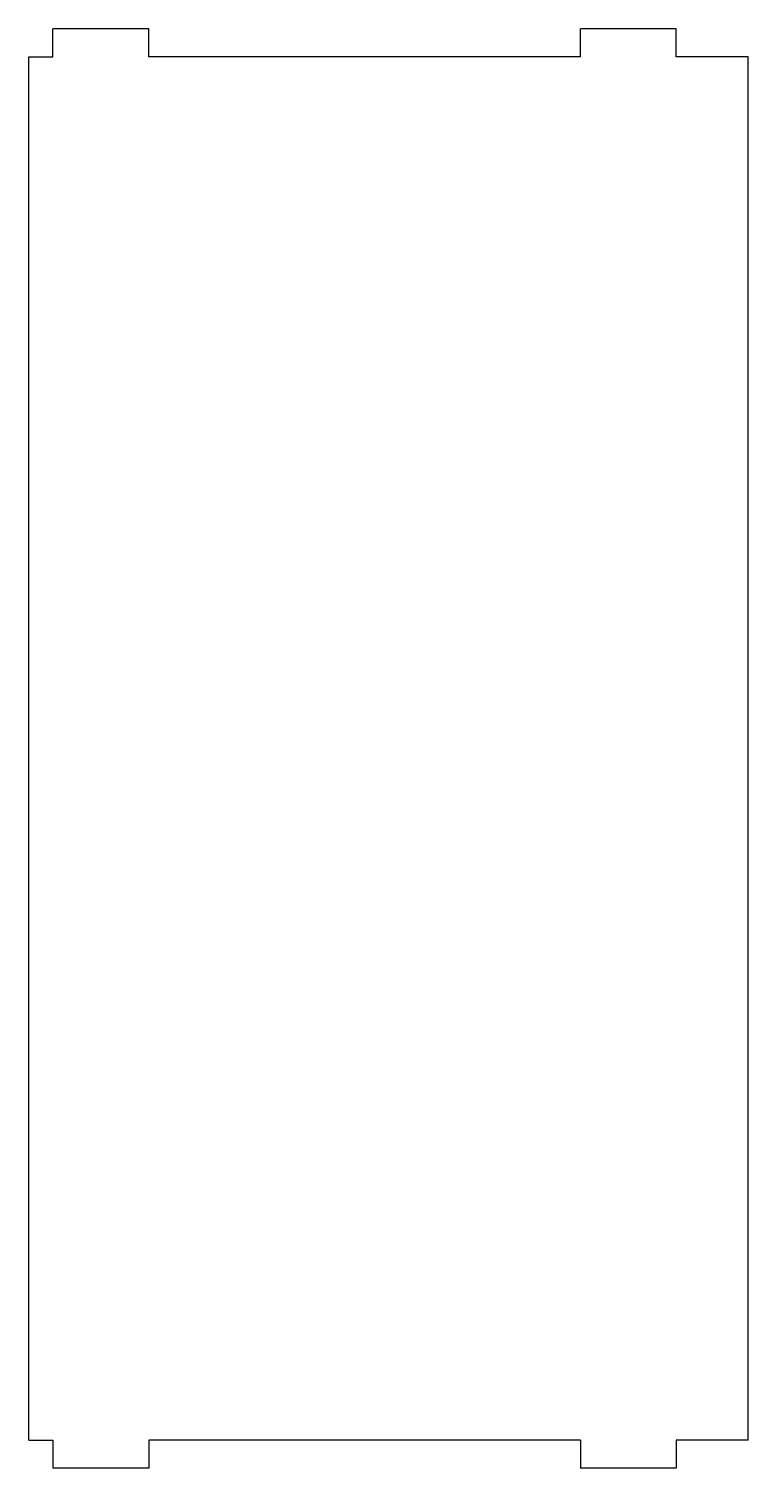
# Model space of a CAD drawing. Extents: x -1.5 to 1.5, y -3 to 3.
import ezdxf

# ---------------------------------------------------------------- set-up
doc = ezdxf.new("R2010")
doc.units = 0
doc.header["$MEASUREMENT"] = 0
doc.layers.add('VISIBLE', color=7, linetype='CONTINUOUS')

msp = doc.modelspace()

# ---------------------------------------------------------------- linework, layer by layer
at = {"layer": 'VISIBLE'}
for p, q in [((-1, 3, 0.117), (-1.4, 3, 0.117)), ((-1.4, 2.883, 0.117), (-1.4, 3, 0.117)), ((-1, 2.883, 0.117), (-1, 3, 0.117)), ((1.2, 3, 0.117), (0.8, 3, 0.117)), ((0.8, 2.883, 0.117), (0.8, 3, 0.117)), ((1.2, 2.883, 0.117), (1.2, 3, 0.117)), ((-1.5, 2.883, 0.117), (-1.4, 2.883, 0.117)), ((-1.5, -2.883, 0.117), (-1.5, 2.883, 0.117)), ((0.8, 2.883, 0.117), (-1, 2.883, 0.117)), ((1.5, 2.883, 0.117), (1.2, 2.883, 0.117)), ((1.5, -2.883, 0.117), (1.5, 2.883, 0.117)), ((-1.5, -2.883, 0.117), (-1.4, -2.883, 0.117)), ((-1.4, -2.883, 0.117), (-1.4, -3, 0.117)), ((-1, -2.883, 0.117), (-1, -3, 0.117)), ((0.8, -2.883, 0.117), (-1, -2.883, 0.117)), ((0.8, -2.883, 0.117), (0.8, -3, 0.117)), ((1.2, -2.883, 0.117), (1.2, -3, 0.117)), ((1.5, -2.883, 0.117), (1.2, -2.883, 0.117)), ((-1, -3, 0.117), (-1.4, -3, 0.117)), ((1.2, -3, 0.117), (0.8, -3, 0.117))]:
    msp.add_line(p, q, dxfattribs=at)

doc.saveas('drawing.dxf')
